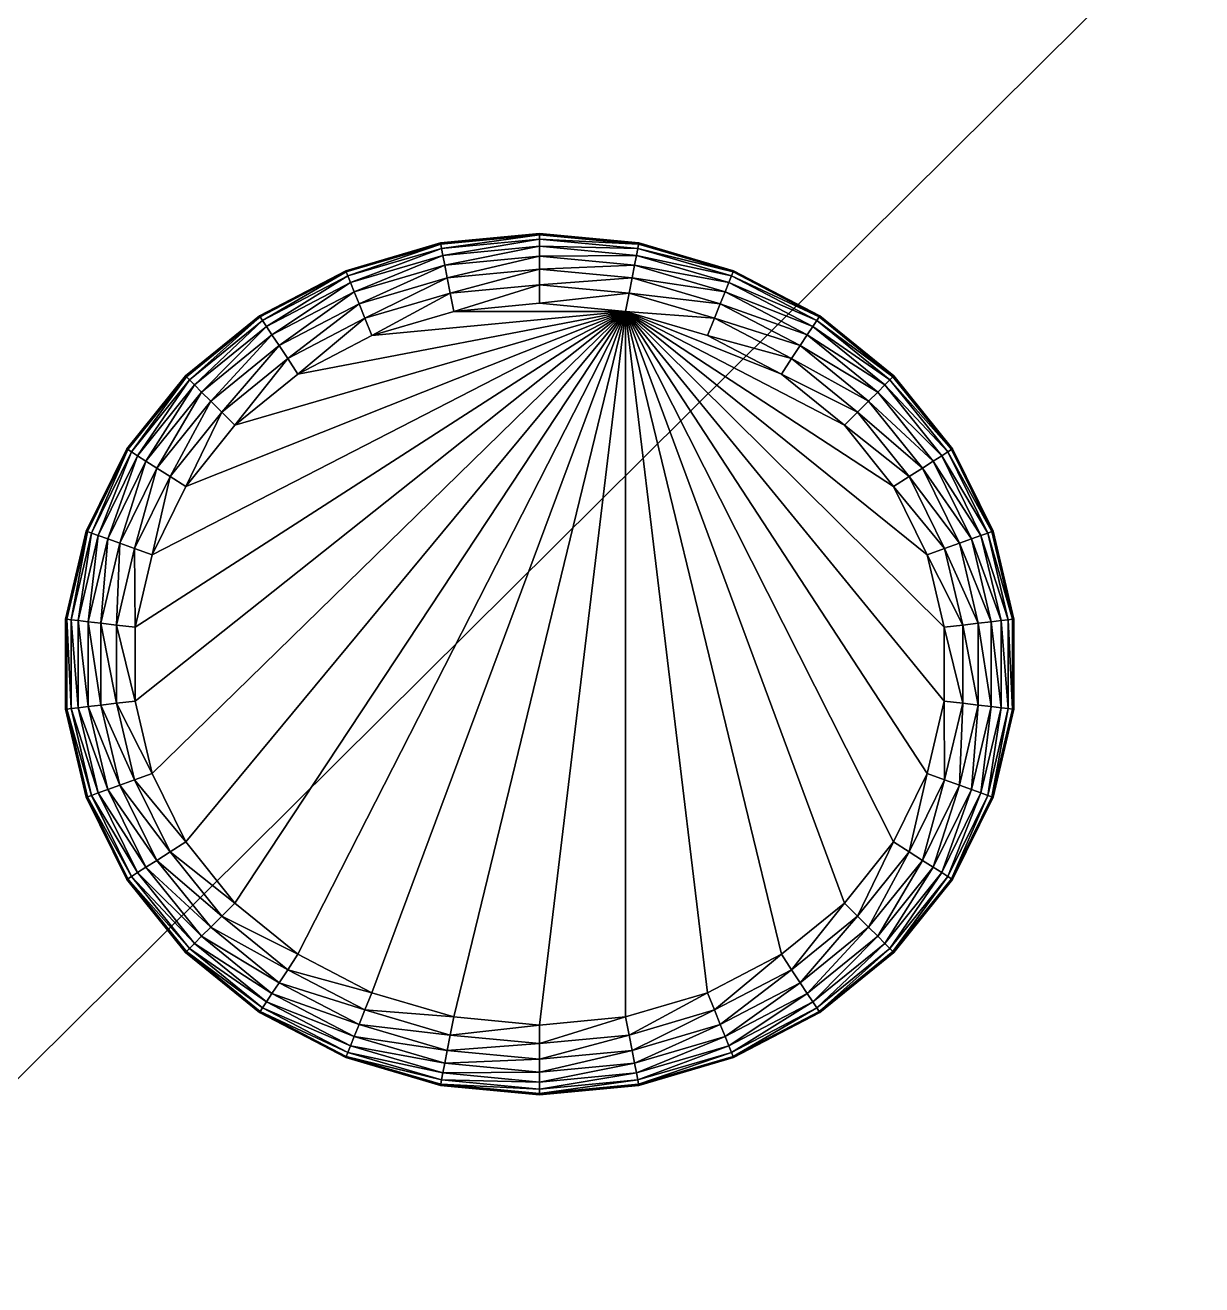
# Model space of a CAD drawing. Header units: millimetres. Extents: x -66 to 66, y -71 to 60.
# Drawn here: x -17.85 to 0, y -26.36 to -7.25 of the extents above; entities that cross this region are included whole.
import ezdxf

# ---------------------------------------------------------------- set-up
doc = ezdxf.new("R2010")
doc.units = ezdxf.units.MM
doc.layers.get('0').update_dxf_attribs({"color": 156})

msp = doc.modelspace()

# ---------------------------------------------------------------- meshes
at = {"color": 251}
mesh = msp.add_polyface(dxfattribs=at)
corners = [(66.031, 60.129, 20.5), (-66.031, 60.129, 20.5), (-65.684, -70.603, 20.5), (-21.478, 16.984, -19.403), (-21.478, 16.984, -15.154), (-21.792, 15.648, -15.154), (-21.792, 15.648, -19.403), (-21.792, 19.686, -19.403), (-21.792, 19.686, -15.154), (-21.478, 18.35, -15.154), (-22.407, 20.934, -19.403), (-21.499, 16.987, -19.683), (-21.812, 15.655, -19.683), (-21.812, 19.679, -19.683), (-21.478, 18.35, -19.403), (-21.499, 18.348, -19.683), (-22.425, 20.923, -19.683), (-21.874, 15.677, -19.92), (-22.425, 14.411, -19.683), (-21.976, 15.714, -20.114), (-22.48, 14.446, -19.92), (-21.564, 16.994, -19.92), (-21.672, 17.007, -20.114), (-21.823, 17.024, -20.265), (-22.119, 15.765, -20.265), (-22.016, 17.047, -20.373), (-22.302, 15.831, -20.373), (-22.253, 17.074, -20.437), (-21.672, 18.328, -20.114), (-21.564, 18.34, -19.92), (-21.823, 18.31, -20.265), (-22.016, 18.288, -20.373), (-22.253, 18.26, -20.437), (-21.874, 19.657, -19.92), (-21.976, 19.621, -20.114), (-22.119, 19.569, -20.265), (-22.302, 19.503, -20.373), (-22.48, 20.888, -19.92), (-22.572, 20.83, -20.114)]
mesh.append_faces([[corners[k] for k in face] for face in [(0, 1, 2)]], dxfattribs={"vtx1": -1, "vtx2": -1, "color": 251})
mesh.append_faces([[corners[k] for k in face] for face in [(3, 4, 5), (5, 6, 3), (7, 8, 9), (8, 7, 10), (11, 3, 6), (6, 12, 11), (13, 7, 14), (14, 15, 13), (7, 13, 16), (17, 12, 18), (19, 17, 20), (21, 11, 12), (12, 17, 21), (22, 21, 17), (17, 19, 22), (23, 22, 19), (19, 24, 23), (25, 23, 24), (24, 26, 25), (27, 25, 26), (28, 29, 21), (21, 22, 28), (30, 28, 22), (22, 23, 30), (31, 30, 23), (23, 25, 31), (32, 31, 25), (25, 27, 32), (33, 13, 15), (15, 29, 33), (34, 33, 29), (29, 28, 34), (35, 34, 28), (28, 30, 35), (36, 35, 30), (30, 31, 36), (13, 33, 37), (33, 34, 38)]], dxfattribs={"vtx2": -1, "color": 251})
mesh = msp.add_polyface(dxfattribs=at)
corners = [(15.994, -20.216, -19.403), (15.994, -20.216, -15.154), (15.105, -21.321, -15.154), (15.105, -21.321, -19.403), (66.031, 60.129, 20.5), (-65.684, -70.603, 20.5), (66.031, -70.293, 20.5), (24.277, -28.991, -19.403), (23.153, -29.905, -19.403), (23.153, -29.905, -15.154), (24.277, -28.991, -15.154), (23.153, -21.321, -19.403), (23.153, -21.321, -15.154), (22.265, -20.216, -15.154), (22.265, -20.216, -19.403), (24.277, -22.235, -19.403), (24.277, -22.235, -15.154), (23.169, -21.306, -19.683), (24.289, -22.217, -19.683), (15.09, -21.306, -19.683), (15.976, -20.204, -19.683), (24.574, -29.444, -20.373), (24.705, -29.643, -20.437), (23.706, -30.455, -20.437), (24.467, -29.281, -20.265), (23.537, -30.287, -20.373), (24.384, -29.154, -20.114), (23.399, -30.15, -20.265), (23.292, -30.043, -20.114), (24.324, -29.064, -19.92), (23.215, -29.967, -19.92), (24.289, -29.009, -19.683), (23.169, -29.921, -19.683), (23.215, -21.26, -19.92), (22.283, -20.204, -19.683), (23.292, -21.184, -20.114), (22.338, -20.169, -19.92), (23.399, -21.077, -20.265), (22.429, -20.111, -20.114), (23.537, -20.939, -20.373), (22.557, -20.029, -20.265), (24.324, -22.163, -19.92), (24.384, -22.072, -20.114), (24.467, -21.946, -20.265), (24.574, -21.783, -20.373), (24.705, -21.584, -20.437), (23.706, -20.771, -20.437), (23.906, -20.573, -20.459), (24.86, -21.349, -20.459)]
mesh.append_faces([[corners[k] for k in face] for face in [(4, 5, 6)]], dxfattribs={"vtx0": -1, "vtx1": -1, "color": 251})
mesh.append_faces([[corners[k] for k in face] for face in [(0, 1, 2), (2, 3, 0), (7, 8, 9), (9, 10, 7), (11, 12, 13), (13, 14, 11), (15, 16, 12), (12, 11, 15), (17, 11, 14), (18, 15, 11), (11, 17, 18), (3, 19, 20), (20, 0, 3), (21, 22, 23), (24, 21, 25), (26, 24, 27), (27, 28, 26), (29, 26, 28), (28, 30, 29), (31, 29, 30), (30, 32, 31), (7, 31, 32), (32, 8, 7), (33, 17, 34), (35, 33, 36), (37, 35, 38), (39, 37, 40), (41, 18, 17), (17, 33, 41), (42, 41, 33), (33, 35, 42), (43, 42, 35), (35, 37, 43), (44, 43, 37), (37, 39, 44), (45, 44, 39), (39, 46, 45), (46, 47, 48)]], dxfattribs={"vtx2": -1, "color": 251})
mesh = msp.add_polyface(dxfattribs=at)
corners = [(-22.407, -13.681, -19.403), (-22.407, -13.681, -15.154), (-21.792, -14.929, -15.154), (-21.792, -14.929, -19.403), (57.294, -44.84, -15.154), (-57.294, -44.84, -15.154), (-57.294, 60.129, -15.154), (-16.307, -13.681, -19.403), (-16.307, -13.681, -15.154), (-15.418, -12.576, -15.154), (-15.418, -12.576, -19.403), (-16.922, -14.929, -19.403), (-16.922, -14.929, -15.154), (-16.289, -13.693, -19.683), (-15.403, -12.591, -19.683), (-16.902, -14.937, -19.683), (-21.976, -14.995, -20.114), (-22.119, -15.046, -20.265), (-22.699, -13.868, -20.265), (-21.874, -14.959, -19.92), (-22.572, -13.786, -20.114), (-22.48, -13.728, -19.92), (-21.812, -14.937, -19.683), (-22.425, -13.693, -19.683), (-16.234, -13.728, -19.92), (-15.357, -12.637, -19.92), (-16.143, -13.786, -20.114), (-15.28, -12.713, -20.114), (-16.015, -13.868, -20.265), (-15.173, -12.82, -20.265), (-15.85, -13.973, -20.373), (-15.034, -12.958, -20.373), (-15.649, -14.101, -20.437), (-15.411, -14.252, -20.459), (-14.865, -13.126, -20.437), (-16.84, -14.959, -19.92), (-16.738, -14.995, -20.114), (-16.595, -15.046, -20.265), (-16.412, -15.112, -20.373), (-16.187, -15.193, -20.437), (-15.922, -15.288, -20.459)]
mesh.append_faces([[corners[k] for k in face] for face in [(0, 1, 2), (2, 3, 0), (4, 5, 6), (7, 8, 9), (9, 10, 7), (11, 12, 8), (8, 7, 11), (13, 7, 10), (10, 14, 13), (15, 11, 7), (7, 13, 15), (16, 17, 18), (19, 16, 20), (20, 21, 19), (22, 19, 21), (21, 23, 22), (3, 22, 23), (23, 0, 3), (24, 13, 14), (14, 25, 24), (26, 24, 25), (25, 27, 26), (28, 26, 27), (27, 29, 28), (30, 28, 29), (29, 31, 30), (32, 30, 31), (33, 32, 34), (35, 15, 13), (13, 24, 35), (36, 35, 24), (24, 26, 36), (37, 36, 26), (26, 28, 37), (38, 37, 28), (28, 30, 38), (39, 38, 30), (30, 32, 39), (32, 33, 40)]], dxfattribs={"vtx2": -1, "color": 251})
mesh = msp.add_polyface(dxfattribs=at)
corners = [(23.153, 30.769, -15.154), (23.153, 30.769, -19.403), (24.277, 29.855, -19.403), (22.265, 31.875, -15.154), (22.265, 31.875, -19.403), (23.153, 22.04, -19.403), (23.153, 22.04, -15.154), (24.277, 22.954, -15.154), (-57.294, 60.129, -15.154), (57.294, 60.129, -15.154), (57.294, -44.84, -15.154), (13.982, 22.954, -19.403), (13.982, 22.954, -15.154), (15.105, 22.04, -15.154), (15.105, 22.04, -19.403), (15.105, 30.769, -19.403), (15.105, 30.769, -15.154), (13.982, 29.855, -15.154), (13.982, 29.855, -19.403), (15.994, 31.875, -19.403), (13.97, 22.936, -19.683), (15.09, 22.024, -19.683), (15.09, 30.785, -19.683), (13.97, 29.873, -19.683), (15.976, 31.886, -19.683), (23.169, 30.785, -19.683), (23.215, 30.83, -19.92), (24.324, 29.928, -19.92), (24.289, 29.873, -19.683), (23.537, 31.151, -20.373), (23.399, 31.014, -20.265), (22.557, 32.061, -20.265), (23.292, 30.907, -20.114), (22.429, 31.979, -20.114), (22.338, 31.921, -19.92), (22.283, 31.886, -19.683), (23.169, 22.024, -19.683), (24.277, 22.954, -19.403), (13.934, 22.881, -19.92), (13.874, 22.791, -20.114), (15.044, 21.979, -19.92), (13.791, 22.664, -20.265), (14.967, 21.902, -20.114), (15.044, 30.83, -19.92), (13.934, 29.928, -19.92), (14.967, 30.907, -20.114), (13.874, 30.018, -20.114), (14.859, 31.014, -20.265), (13.791, 30.145, -20.265), (14.721, 31.151, -20.373), (14.552, 31.319, -20.437), (13.684, 30.308, -20.373), (14.352, 31.518, -20.459), (13.553, 30.507, -20.437), (15.921, 31.921, -19.92), (15.829, 31.979, -20.114), (15.701, 32.061, -20.265), (15.537, 32.166, -20.373)]
mesh.append_faces([[corners[k] for k in face] for face in [(0, 1, 2), (1, 0, 3), (3, 4, 1), (5, 6, 7), (8, 9, 10), (11, 12, 13), (13, 14, 11), (15, 16, 17), (17, 18, 15), (16, 15, 19), (20, 11, 14), (14, 21, 20), (22, 15, 18), (18, 23, 22), (15, 22, 24), (25, 26, 27), (1, 25, 28), (29, 30, 31), (30, 32, 33), (32, 26, 34), (26, 25, 35), (25, 1, 4), (36, 5, 37), (38, 20, 21), (39, 38, 40), (41, 39, 42), (43, 22, 23), (23, 44, 43), (45, 43, 44), (44, 46, 45), (47, 45, 46), (46, 48, 47), (49, 47, 48), (50, 49, 51), (52, 50, 53), (22, 43, 54), (43, 45, 55), (45, 47, 56), (47, 49, 57)]], dxfattribs={"vtx2": -1, "color": 251})
mesh = msp.add_polyface(dxfattribs=at)
corners = [(-7.102, -5.611, -19.403), (-7.102, -5.611, -15.154), (-8.54, -6.033, -15.154), (-8.54, -6.033, -19.403), (-10.044, -6.175, -15.154), (-10.044, -6.175, -19.403), (-8.54, -10.557, -19.403), (-8.54, -10.557, -15.154), (-7.102, -10.979, -15.154), (-7.102, -10.979, -19.403), (-10.044, -10.414, -19.403), (-10.044, -10.414, -15.154), (-8.544, -10.578, -19.683), (-7.111, -10.999, -19.683), (-10.044, -10.435, -19.683), (-8.577, -5.841, -20.114), (-8.606, -5.693, -20.265), (-7.232, -5.289, -20.265), (-7.175, -5.43, -20.114), (-8.557, -5.948, -19.92), (-7.135, -5.53, -19.92), (-8.544, -6.011, -19.683), (-7.111, -5.59, -19.683), (-10.044, -5.829, -20.265), (-10.044, -5.634, -20.373), (-8.643, -5.501, -20.373), (-10.044, -5.981, -20.114), (-10.044, -6.089, -19.92), (-10.044, -6.154, -19.683), (-8.557, -10.642, -19.92), (-8.577, -10.748, -20.114), (-7.135, -11.059, -19.92), (-10.044, -10.5, -19.92), (-10.044, -10.609, -20.114), (-10.044, -10.76, -20.265), (-8.606, -10.897, -20.265), (-10.044, -10.955, -20.373)]
mesh.append_faces([[corners[k] for k in face] for face in [(0, 1, 2), (2, 3, 0), (3, 2, 4), (4, 5, 3), (6, 7, 8), (8, 9, 6), (10, 11, 7), (7, 6, 10), (12, 6, 9), (9, 13, 12), (14, 10, 6), (6, 12, 14), (15, 16, 17), (17, 18, 15), (19, 15, 18), (18, 20, 19), (21, 19, 20), (20, 22, 21), (3, 21, 22), (22, 0, 3), (23, 24, 25), (25, 16, 23), (26, 23, 16), (16, 15, 26), (27, 26, 15), (15, 19, 27), (28, 27, 19), (19, 21, 28), (5, 28, 21), (21, 3, 5), (29, 12, 13), (30, 29, 31), (32, 14, 12), (12, 29, 32), (33, 32, 29), (29, 30, 33), (34, 33, 30), (30, 35, 34), (36, 34, 35)]], dxfattribs={"vtx2": -1, "color": 251})
mesh = msp.add_polyface(dxfattribs=at)
corners = [(-10.044, -6.175, -19.403), (-10.044, -6.175, -15.154), (-11.548, -6.033, -15.154), (-11.548, -6.033, -19.403), (-12.986, -5.611, -15.154), (-12.986, -5.611, -19.403), (-12.986, -10.979, -19.403), (-12.986, -10.979, -15.154), (-11.548, -10.557, -15.154), (-11.548, -10.557, -19.403), (-10.044, -10.414, -15.154), (-10.044, -10.414, -19.403), (-12.977, -10.999, -19.683), (-11.543, -10.578, -19.683), (-10.044, -10.435, -19.683), (-11.482, -5.693, -20.265), (-11.445, -5.501, -20.373), (-10.044, -5.634, -20.373), (-10.044, -5.829, -20.265), (-11.511, -5.841, -20.114), (-10.044, -5.981, -20.114), (-11.531, -5.948, -19.92), (-10.044, -6.089, -19.92), (-11.544, -6.011, -19.683), (-10.044, -6.154, -19.683), (-12.913, -5.43, -20.114), (-12.953, -5.53, -19.92), (-12.977, -5.59, -19.683), (-12.953, -11.059, -19.92), (-11.531, -10.642, -19.92), (-11.511, -10.748, -20.114), (-12.913, -11.16, -20.114), (-10.044, -10.5, -19.92), (-10.044, -10.609, -20.114), (-11.482, -10.897, -20.265), (-10.044, -10.76, -20.265), (-11.445, -11.088, -20.373)]
mesh.append_faces([[corners[k] for k in face] for face in [(0, 1, 2), (2, 3, 0), (3, 2, 4), (4, 5, 3), (6, 7, 8), (8, 9, 6), (9, 8, 10), (10, 11, 9), (12, 6, 9), (9, 13, 12), (13, 9, 11), (11, 14, 13), (15, 16, 17), (17, 18, 15), (19, 15, 18), (18, 20, 19), (21, 19, 20), (20, 22, 21), (23, 21, 22), (22, 24, 23), (3, 23, 24), (24, 0, 3), (15, 19, 25), (26, 25, 19), (19, 21, 26), (27, 26, 21), (21, 23, 27), (5, 27, 23), (23, 3, 5), (28, 12, 13), (13, 29, 28), (29, 30, 31), (29, 13, 14), (14, 32, 29), (30, 29, 32), (32, 33, 30), (34, 30, 33), (33, 35, 34), (36, 34, 35)]], dxfattribs={"vtx2": -1, "color": 251})
mesh = msp.add_polyface(dxfattribs=at)
corners = [(-14.295, -11.662, -19.403), (-14.295, -11.662, -15.154), (-12.986, -10.979, -15.154), (-12.986, -10.979, -19.403), (-15.418, -12.576, -19.403), (-15.418, -12.576, -15.154), (-8.741, -11.598, -20.459), (-13.712, -12.548, -20.459), (-12.589, -11.963, -20.459), (-11.347, -11.598, -20.459), (-14.283, -11.68, -19.683), (-12.977, -10.999, -19.683), (-15.403, -12.591, -19.683), (-12.913, -11.16, -20.114), (-12.953, -11.059, -19.92), (-11.531, -10.642, -19.92), (-12.856, -11.3, -20.265), (-11.511, -10.748, -20.114), (-11.482, -10.897, -20.265), (-12.783, -11.481, -20.373), (-11.445, -11.088, -20.373), (-12.694, -11.702, -20.437), (-11.4, -11.322, -20.437), (-14.247, -11.734, -19.92), (-14.188, -11.825, -20.114), (-14.104, -11.951, -20.265), (-13.997, -12.114, -20.373), (-13.866, -12.313, -20.437), (-15.357, -12.637, -19.92), (-15.28, -12.713, -20.114), (-15.173, -12.82, -20.265), (-10.044, -10.76, -20.265), (-10.044, -10.955, -20.373), (-10.044, -11.193, -20.437), (-10.044, -11.474, -20.459)]
mesh.append_faces([[corners[k] for k in face] for face in [(6, 7, 8), (6, 8, 9)]], dxfattribs={"vtx0": -1, "vtx2": -1, "color": 251})
mesh.append_faces([[corners[k] for k in face] for face in [(0, 1, 2), (2, 3, 0), (4, 5, 1), (1, 0, 4), (10, 0, 3), (3, 11, 10), (0, 10, 12), (13, 14, 15), (16, 13, 17), (17, 18, 16), (19, 16, 18), (18, 20, 19), (21, 19, 20), (20, 22, 21), (8, 21, 22), (22, 9, 8), (23, 10, 11), (11, 14, 23), (24, 23, 14), (14, 13, 24), (25, 24, 13), (13, 16, 25), (26, 25, 16), (16, 19, 26), (27, 26, 19), (19, 21, 27), (7, 27, 21), (21, 8, 7), (10, 23, 28), (23, 24, 29), (24, 25, 30), (31, 32, 20), (22, 20, 32), (32, 33, 22), (9, 22, 33), (33, 34, 9)]], dxfattribs={"vtx2": -1, "color": 251})
mesh = msp.add_polyface(dxfattribs=at)
corners = [(-5.793, -11.662, -19.403), (-5.793, -11.662, -15.154), (-4.669, -12.576, -15.154), (-4.669, -12.576, -19.403), (-7.102, -10.979, -19.403), (-7.102, -10.979, -15.154), (-8.741, -11.598, -20.459), (-7.499, -11.963, -20.459), (-6.376, -12.548, -20.459), (-11.347, -11.598, -20.459), (-10.044, -11.474, -20.459), (-5.805, -11.68, -19.683), (-7.111, -10.999, -19.683), (-5.841, -11.734, -19.92), (-4.685, -12.591, -19.683), (-5.9, -11.825, -20.114), (-4.731, -12.637, -19.92), (-5.984, -11.951, -20.265), (-4.808, -12.713, -20.114), (-7.135, -11.059, -19.92), (-7.175, -11.16, -20.114), (-7.232, -11.3, -20.265), (-7.305, -11.481, -20.373), (-6.091, -12.114, -20.373), (-7.394, -11.702, -20.437), (-6.222, -12.313, -20.437), (-8.557, -10.642, -19.92), (-8.577, -10.748, -20.114), (-8.606, -10.897, -20.265), (-8.643, -11.088, -20.373), (-8.688, -11.322, -20.437), (-10.044, -10.955, -20.373), (-10.044, -11.193, -20.437)]
mesh.append_faces([[corners[k] for k in face] for face in [(6, 9, 10)]], dxfattribs={"vtx0": -1, "color": 251})
mesh.append_faces([[corners[k] for k in face] for face in [(0, 1, 2), (2, 3, 0), (4, 5, 1), (1, 0, 4), (6, 7, 8), (11, 0, 3), (12, 4, 0), (0, 11, 12), (13, 11, 14), (15, 13, 16), (17, 15, 18), (19, 12, 11), (11, 13, 19), (20, 19, 13), (13, 15, 20), (21, 20, 15), (15, 17, 21), (22, 21, 17), (17, 23, 22), (24, 22, 23), (23, 25, 24), (7, 24, 25), (12, 19, 26), (19, 20, 27), (28, 27, 20), (20, 21, 28), (29, 28, 21), (21, 22, 29), (30, 29, 22), (22, 24, 30), (6, 30, 24), (24, 7, 6), (28, 29, 31), (32, 31, 29), (29, 30, 32), (10, 32, 30), (30, 6, 10)]], dxfattribs={"vtx2": -1, "color": 251})
mesh = msp.add_polyface(dxfattribs=at)
corners = [(-8.741, -11.598, -20.459), (-6.376, -12.548, -20.459), (-5.422, -13.325, -20.459), (-4.677, -14.252, -20.459), (-4.166, -15.288, -20.459), (-4.166, -18.609, -20.459), (-4.677, -19.645, -20.459), (-5.422, -20.573, -20.459), (-6.376, -21.349, -20.459), (-7.499, -21.934, -20.459), (-8.741, -22.299, -20.459), (-10.044, -22.423, -20.459), (-11.347, -22.299, -20.459), (-12.589, -21.934, -20.459), (-13.712, -21.349, -20.459), (-14.666, -20.573, -20.459), (-15.411, -19.645, -20.459), (-15.922, -18.609, -20.459), (-16.181, -17.509, -20.459), (-16.181, -16.388, -20.459), (-15.922, -15.288, -20.459), (-15.411, -14.252, -20.459), (-14.666, -13.325, -20.459), (-13.712, -12.548, -20.459), (-15.403, -12.591, -19.683), (-15.418, -12.576, -19.403), (-14.295, -11.662, -19.403), (-15.357, -12.637, -19.92), (-14.283, -11.68, -19.683), (-15.28, -12.713, -20.114), (-14.247, -11.734, -19.92), (-15.173, -12.82, -20.265), (-14.188, -11.825, -20.114), (-15.034, -12.958, -20.373), (-14.104, -11.951, -20.265), (-13.997, -12.114, -20.373), (-14.865, -13.126, -20.437), (-13.866, -12.313, -20.437), (-15.649, -14.101, -20.437), (-14.865, -20.771, -20.437), (-15.649, -19.796, -20.437), (-6.222, -12.313, -20.437), (-6.091, -12.114, -20.373), (-5.054, -12.958, -20.373), (-5.223, -13.126, -20.437), (-7.499, -11.963, -20.459)]
mesh.append_faces([[corners[k] for k in face] for face in [(0, 1, 2), (0, 2, 3), (0, 3, 4), (0, 5, 6), (0, 6, 7), (0, 7, 8), (0, 8, 9), (0, 9, 10), (0, 10, 11), (0, 11, 12), (0, 12, 13), (0, 13, 14), (0, 14, 15), (0, 15, 16), (0, 16, 17), (0, 17, 18), (0, 18, 19), (0, 19, 20), (0, 20, 21), (0, 21, 22), (0, 22, 23)]], dxfattribs={"vtx0": -1, "vtx2": -1, "color": 251})
mesh.append_faces([[corners[k] for k in face] for face in [(24, 25, 26), (27, 24, 28), (29, 27, 30), (31, 29, 32), (33, 31, 34), (34, 35, 33), (36, 33, 35), (35, 37, 36), (22, 36, 37), (37, 23, 22), (33, 36, 38), (36, 22, 21), (15, 39, 40), (40, 16, 15), (41, 42, 43), (1, 41, 44), (41, 1, 45)]], dxfattribs={"vtx2": -1, "color": 251})
mesh = msp.add_polyface(dxfattribs=at)
corners = [(-4.669, -12.576, -19.403), (-4.669, -12.576, -15.154), (-3.781, -13.681, -15.154), (-8.741, -11.598, -20.459), (-4.166, -15.288, -20.459), (-3.907, -16.388, -20.459), (-3.907, -17.509, -20.459), (-4.166, -18.609, -20.459), (-4.685, -12.591, -19.683), (-3.781, -13.681, -19.403), (-5.805, -11.68, -19.683), (-3.945, -20.111, -20.114), (-3.854, -20.169, -19.92), (-4.731, -21.26, -19.92), (-4.073, -20.029, -20.265), (-4.808, -21.184, -20.114), (-4.238, -19.925, -20.373), (-4.915, -21.077, -20.265), (-4.439, -19.796, -20.437), (-5.054, -20.939, -20.373), (-5.223, -20.771, -20.437), (-4.677, -19.645, -20.459), (-5.422, -20.573, -20.459), (-3.901, -18.704, -20.437), (-4.439, -14.101, -20.437), (-4.238, -13.973, -20.373), (-3.676, -15.112, -20.373), (-4.677, -14.252, -20.459), (-3.901, -15.193, -20.437), (-4.731, -12.637, -19.92), (-3.799, -13.693, -19.683), (-3.854, -13.728, -19.92), (-4.808, -12.713, -20.114), (-3.945, -13.786, -20.114), (-4.915, -12.82, -20.265), (-4.073, -13.868, -20.265), (-5.054, -12.958, -20.373), (-5.223, -13.126, -20.437), (-5.422, -13.325, -20.459), (-5.841, -11.734, -19.92), (-5.9, -11.825, -20.114), (-5.984, -11.951, -20.265), (-6.091, -12.114, -20.373), (-6.222, -12.313, -20.437), (-6.376, -12.548, -20.459)]
mesh.append_faces([[corners[k] for k in face] for face in [(3, 4, 5), (3, 5, 6), (3, 6, 7)]], dxfattribs={"vtx0": -1, "vtx2": -1, "color": 251})
mesh.append_faces([[corners[k] for k in face] for face in [(0, 1, 2), (8, 0, 9), (0, 8, 10), (11, 12, 13), (14, 11, 15), (16, 14, 17), (18, 16, 19), (19, 20, 18), (21, 18, 20), (20, 22, 21), (16, 18, 23), (7, 23, 18), (18, 21, 7), (24, 25, 26), (27, 24, 28), (28, 4, 27), (29, 8, 30), (30, 31, 29), (32, 29, 31), (31, 33, 32), (34, 32, 33), (33, 35, 34), (36, 34, 35), (35, 25, 36), (37, 36, 25), (25, 24, 37), (38, 37, 24), (24, 27, 38), (8, 29, 39), (29, 32, 40), (32, 34, 41), (42, 41, 34), (34, 36, 42), (36, 37, 43), (37, 38, 44)]], dxfattribs={"vtx2": -1, "color": 251})
mesh = msp.add_polyface(dxfattribs=at)
corners = [(-2.852, -16.265, -19.403), (-2.852, -16.265, -15.154), (-2.852, -17.632, -15.154), (-3.166, -14.929, -19.403), (-3.166, -14.929, -15.154), (-3.781, -13.681, -19.403), (-3.781, -13.681, -15.154), (-4.669, -12.576, -19.403), (-2.873, -16.268, -19.683), (-2.852, -17.632, -19.403), (-3.186, -14.937, -19.683), (-3.799, -13.693, -19.683), (-4.685, -12.591, -19.683), (-2.938, -16.276, -19.92), (-2.873, -17.629, -19.683), (-3.045, -16.288, -20.114), (-2.938, -17.622, -19.92), (-3.196, -16.306, -20.265), (-3.045, -17.609, -20.114), (-3.39, -16.328, -20.373), (-3.196, -17.592, -20.265), (-3.627, -16.356, -20.437), (-3.39, -17.569, -20.373), (-3.907, -16.388, -20.459), (-3.627, -17.542, -20.437), (-3.248, -14.959, -19.92), (-3.35, -14.995, -20.114), (-3.492, -15.046, -20.265), (-3.676, -15.112, -20.373), (-3.901, -15.193, -20.437), (-4.166, -15.288, -20.459), (-3.854, -13.728, -19.92), (-3.945, -13.786, -20.114), (-4.073, -13.868, -20.265), (-4.238, -13.973, -20.373), (-4.439, -14.101, -20.437)]
mesh.append_faces([[corners[k] for k in face] for face in [(0, 1, 2), (3, 4, 1), (1, 0, 3), (5, 6, 4), (4, 3, 5), (6, 5, 7), (8, 0, 9), (10, 3, 0), (0, 8, 10), (11, 5, 3), (3, 10, 11), (5, 11, 12), (13, 8, 14), (15, 13, 16), (17, 15, 18), (19, 17, 20), (21, 19, 22), (23, 21, 24), (25, 10, 8), (8, 13, 25), (26, 25, 13), (13, 15, 26), (27, 26, 15), (15, 17, 27), (28, 27, 17), (17, 19, 28), (29, 28, 19), (19, 21, 29), (30, 29, 21), (21, 23, 30), (31, 11, 10), (10, 25, 31), (32, 31, 25), (25, 26, 32), (33, 32, 26), (26, 27, 33), (34, 33, 27), (27, 28, 34), (28, 29, 35)]], dxfattribs={"vtx2": -1, "color": 251})
mesh = msp.add_polyface(dxfattribs=at)
corners = [(-16.307, -20.216, -19.403), (-16.307, -20.216, -15.154), (-16.922, -18.968, -15.154), (-16.922, -18.968, -19.403), (-16.289, -20.204, -19.683), (-16.902, -18.961, -19.683), (-15.922, -15.288, -20.459), (-16.187, -15.193, -20.437), (-15.649, -14.101, -20.437), (-16.698, -16.328, -20.373), (-16.892, -16.306, -20.265), (-16.595, -15.046, -20.265), (-16.412, -15.112, -20.373), (-16.461, -16.356, -20.437), (-16.181, -16.388, -20.459), (-16.461, -17.542, -20.437), (-16.698, -17.569, -20.373), (-16.181, -17.509, -20.459), (-16.412, -18.785, -20.373), (-16.595, -18.851, -20.265), (-16.892, -17.592, -20.265), (-16.187, -18.704, -20.437), (-15.922, -18.609, -20.459), (-16.234, -20.169, -19.92), (-16.84, -18.939, -19.92), (-16.143, -20.111, -20.114), (-16.738, -18.902, -20.114), (-16.015, -20.029, -20.265), (-15.85, -19.925, -20.373), (-15.649, -19.796, -20.437), (-15.411, -19.645, -20.459), (-15.357, -21.26, -19.92), (-15.28, -21.184, -20.114), (-15.173, -21.077, -20.265), (-15.034, -20.939, -20.373), (-14.865, -20.771, -20.437)]
mesh.append_faces([[corners[k] for k in face] for face in [(0, 1, 2), (2, 3, 0), (4, 0, 3), (3, 5, 4), (6, 7, 8), (9, 10, 11), (11, 12, 9), (13, 9, 12), (12, 7, 13), (14, 13, 7), (7, 6, 14), (15, 16, 9), (9, 13, 15), (17, 15, 13), (13, 14, 17), (18, 19, 20), (20, 16, 18), (21, 18, 16), (16, 15, 21), (22, 21, 15), (15, 17, 22), (23, 4, 5), (5, 24, 23), (25, 23, 24), (24, 26, 25), (27, 25, 26), (26, 19, 27), (28, 27, 19), (19, 18, 28), (29, 28, 18), (18, 21, 29), (30, 29, 21), (21, 22, 30), (4, 23, 31), (23, 25, 32), (25, 27, 33), (27, 28, 34), (35, 34, 28), (28, 29, 35)]], dxfattribs={"vtx2": -1, "color": 251})
mesh = msp.add_polyface(dxfattribs=at)
corners = [(-21.478, -16.265, -19.403), (-21.478, -16.265, -15.154), (-21.478, -17.632, -15.154), (-21.478, -17.632, -19.403), (-17.236, -16.265, -19.403), (-17.236, -16.265, -15.154), (-16.922, -14.929, -15.154), (-16.922, -14.929, -19.403), (-17.236, -17.632, -19.403), (-17.236, -17.632, -15.154), (-16.922, -18.968, -19.403), (-16.922, -18.968, -15.154), (-17.215, -16.268, -19.683), (-16.902, -14.937, -19.683), (-17.215, -17.629, -19.683), (-16.902, -18.961, -19.683), (-21.499, -17.629, -19.683), (-21.564, -17.622, -19.92), (-21.564, -16.276, -19.92), (-21.499, -16.268, -19.683), (-17.15, -16.276, -19.92), (-16.84, -14.959, -19.92), (-17.042, -16.288, -20.114), (-16.738, -14.995, -20.114), (-16.892, -16.306, -20.265), (-16.595, -15.046, -20.265), (-17.15, -17.622, -19.92), (-17.042, -17.609, -20.114), (-16.892, -17.592, -20.265), (-16.698, -17.569, -20.373), (-16.698, -16.328, -20.373), (-16.84, -18.939, -19.92), (-16.738, -18.902, -20.114), (-16.595, -18.851, -20.265)]
mesh.append_faces([[corners[k] for k in face] for face in [(0, 1, 2), (2, 3, 0), (4, 5, 6), (6, 7, 4), (8, 9, 5), (5, 4, 8), (10, 11, 9), (9, 8, 10), (12, 4, 7), (7, 13, 12), (14, 8, 4), (4, 12, 14), (15, 10, 8), (8, 14, 15), (16, 17, 18), (18, 19, 16), (3, 16, 19), (19, 0, 3), (20, 12, 13), (13, 21, 20), (22, 20, 21), (21, 23, 22), (24, 22, 23), (23, 25, 24), (26, 14, 12), (12, 20, 26), (27, 26, 20), (20, 22, 27), (28, 27, 22), (22, 24, 28), (29, 28, 24), (24, 30, 29), (31, 15, 14), (14, 26, 31), (32, 31, 26), (26, 27, 32), (33, 32, 27), (27, 28, 33)]], dxfattribs={"vtx2": -1, "color": 251})
mesh = msp.add_polyface(dxfattribs=at)
corners = [(-3.166, -18.968, -19.403), (-3.166, -18.968, -15.154), (-3.781, -20.216, -15.154), (-3.781, -20.216, -19.403), (-2.852, -17.632, -19.403), (-2.852, -17.632, -15.154), (-2.852, -16.265, -19.403), (-3.186, -18.961, -19.683), (-3.799, -20.204, -19.683), (-2.873, -17.629, -19.683), (-2.873, -16.268, -19.683), (-3.854, -20.169, -19.92), (-4.685, -21.306, -19.683), (-3.248, -18.939, -19.92), (-3.35, -18.902, -20.114), (-3.945, -20.111, -20.114), (-3.492, -18.851, -20.265), (-4.073, -20.029, -20.265), (-3.676, -18.785, -20.373), (-4.238, -19.925, -20.373), (-3.901, -18.704, -20.437), (-2.938, -17.622, -19.92), (-3.045, -17.609, -20.114), (-3.196, -17.592, -20.265), (-3.39, -17.569, -20.373), (-3.627, -17.542, -20.437), (-3.907, -17.509, -20.459), (-4.166, -18.609, -20.459), (-2.938, -16.276, -19.92), (-3.045, -16.288, -20.114), (-3.196, -16.306, -20.265), (-3.39, -16.328, -20.373), (-3.627, -16.356, -20.437), (-3.907, -16.388, -20.459)]
mesh.append_faces([[corners[k] for k in face] for face in [(0, 1, 2), (2, 3, 0), (4, 5, 1), (1, 0, 4), (5, 4, 6), (7, 0, 3), (3, 8, 7), (9, 4, 0), (0, 7, 9), (4, 9, 10), (11, 8, 12), (13, 7, 8), (8, 11, 13), (14, 13, 11), (11, 15, 14), (16, 14, 15), (15, 17, 16), (18, 16, 17), (17, 19, 18), (20, 18, 19), (21, 9, 7), (7, 13, 21), (22, 21, 13), (13, 14, 22), (23, 22, 14), (14, 16, 23), (24, 23, 16), (16, 18, 24), (25, 24, 18), (18, 20, 25), (26, 25, 20), (20, 27, 26), (9, 21, 28), (21, 22, 29), (22, 23, 30), (23, 24, 31), (24, 25, 32), (25, 26, 33)]], dxfattribs={"vtx2": -1, "color": 251})
mesh = msp.add_polyface(dxfattribs=at)
corners = [(-22.407, -20.216, -19.403), (-22.407, -20.216, -15.154), (-23.296, -21.321, -15.154), (-23.296, -21.321, -19.403), (-24.419, -22.235, -15.154), (-24.419, -22.235, -19.403), (-25.729, -22.918, -15.154), (-24.419, -28.991, -19.403), (-24.419, -28.991, -15.154), (-23.296, -29.905, -15.154), (-23.296, -29.905, -19.403), (-25.729, -28.308, -19.403), (-15.418, -21.321, -19.403), (-15.418, -21.321, -15.154), (-16.307, -20.216, -15.154), (-16.307, -20.216, -19.403), (-24.848, -21.584, -20.437), (-25.003, -21.349, -20.459), (-24.049, -20.573, -20.459), (-23.849, -20.771, -20.437), (-24.431, -29.009, -19.683), (-23.311, -29.921, -19.683), (-15.403, -21.306, -19.683), (-16.289, -20.204, -19.683), (-23.542, -21.077, -20.265), (-23.68, -20.939, -20.373), (-22.864, -19.925, -20.373), (-23.434, -21.184, -20.114), (-22.699, -20.029, -20.265), (-23.357, -21.26, -19.92), (-22.572, -20.111, -20.114), (-23.311, -21.306, -19.683), (-22.48, -20.169, -19.92), (-22.425, -20.204, -19.683), (-24.717, -21.783, -20.373), (-24.61, -21.946, -20.265), (-24.526, -22.072, -20.114), (-24.467, -22.163, -19.92), (-24.431, -22.217, -19.683), (-24.467, -29.064, -19.92), (-23.357, -29.967, -19.92), (-24.526, -29.154, -20.114), (-24.61, -29.281, -20.265), (-23.434, -30.043, -20.114), (-24.717, -29.444, -20.373), (-23.542, -30.15, -20.265)]
mesh.append_faces([[corners[k] for k in face] for face in [(0, 1, 2), (2, 3, 0), (3, 2, 4), (4, 5, 3), (5, 4, 6), (7, 8, 9), (9, 10, 7), (8, 7, 11), (12, 13, 14), (14, 15, 12), (16, 17, 18), (18, 19, 16), (20, 7, 10), (10, 21, 20), (22, 12, 15), (15, 23, 22), (24, 25, 26), (27, 24, 28), (29, 27, 30), (31, 29, 32), (3, 31, 33), (33, 0, 3), (34, 16, 19), (19, 25, 34), (35, 34, 25), (25, 24, 35), (36, 35, 24), (24, 27, 36), (37, 36, 27), (27, 29, 37), (38, 37, 29), (29, 31, 38), (5, 38, 31), (31, 3, 5), (39, 20, 21), (21, 40, 39), (41, 39, 40), (42, 41, 43), (44, 42, 45)]], dxfattribs={"vtx2": -1, "color": 251})
mesh = msp.add_polyface(dxfattribs=at)
corners = [(-14.295, -22.235, -19.403), (-14.295, -22.235, -15.154), (-15.418, -21.321, -15.154), (-15.418, -21.321, -19.403), (-12.986, -22.918, -19.403), (-14.283, -22.217, -19.683), (-15.403, -21.306, -19.683), (-12.977, -22.898, -19.683), (-15.357, -21.26, -19.92), (-16.289, -20.204, -19.683), (-15.28, -21.184, -20.114), (-16.234, -20.169, -19.92), (-15.173, -21.077, -20.265), (-16.143, -20.111, -20.114), (-15.034, -20.939, -20.373), (-16.015, -20.029, -20.265), (-14.247, -22.163, -19.92), (-14.188, -22.072, -20.114), (-14.104, -21.946, -20.265), (-13.997, -21.783, -20.373), (-13.866, -21.584, -20.437), (-14.865, -20.771, -20.437), (-13.712, -21.349, -20.459), (-14.666, -20.573, -20.459), (-12.953, -22.838, -19.92), (-12.913, -22.738, -20.114), (-12.856, -22.597, -20.265), (-12.783, -22.416, -20.373), (-12.694, -22.195, -20.437), (-12.589, -21.934, -20.459), (-11.4, -22.575, -20.437), (-11.347, -22.299, -20.459), (-10.044, -22.423, -20.459), (-10.044, -22.704, -20.437), (-8.741, -22.299, -20.459)]
mesh.append_faces([[corners[k] for k in face] for face in [(0, 1, 2), (2, 3, 0), (1, 0, 4), (5, 0, 3), (3, 6, 5), (0, 5, 7), (8, 6, 9), (10, 8, 11), (12, 10, 13), (14, 12, 15), (16, 5, 6), (6, 8, 16), (17, 16, 8), (8, 10, 17), (18, 17, 10), (10, 12, 18), (19, 18, 12), (12, 14, 19), (20, 19, 14), (14, 21, 20), (22, 20, 21), (21, 23, 22), (5, 16, 24), (25, 24, 16), (16, 17, 25), (26, 25, 17), (17, 18, 26), (27, 26, 18), (18, 19, 27), (28, 27, 19), (19, 20, 28), (29, 28, 20), (20, 22, 29), (27, 28, 30), (31, 30, 28), (28, 29, 31), (32, 33, 30), (30, 31, 32), (33, 32, 34)]], dxfattribs={"vtx2": -1, "color": 251})
mesh = msp.add_polyface(dxfattribs=at)
corners = [(-5.793, -22.235, -19.403), (-5.793, -22.235, -15.154), (-7.102, -22.918, -15.154), (-4.669, -21.321, -19.403), (-4.669, -21.321, -15.154), (-3.781, -20.216, -19.403), (-3.781, -20.216, -15.154), (-5.805, -22.217, -19.683), (-7.102, -22.918, -19.403), (-4.685, -21.306, -19.683), (-3.799, -20.204, -19.683), (-7.394, -22.195, -20.437), (-7.305, -22.416, -20.373), (-8.643, -22.809, -20.373), (-7.499, -21.934, -20.459), (-8.688, -22.575, -20.437), (-8.741, -22.299, -20.459), (-5.841, -22.163, -19.92), (-7.111, -22.898, -19.683), (-5.9, -22.072, -20.114), (-7.135, -22.838, -19.92), (-5.984, -21.946, -20.265), (-7.175, -22.738, -20.114), (-7.232, -22.597, -20.265), (-6.091, -21.783, -20.373), (-6.222, -21.584, -20.437), (-6.376, -21.349, -20.459), (-4.731, -21.26, -19.92), (-4.808, -21.184, -20.114), (-4.915, -21.077, -20.265), (-5.054, -20.939, -20.373), (-5.223, -20.771, -20.437), (-5.422, -20.573, -20.459), (-3.854, -20.169, -19.92), (-3.945, -20.111, -20.114), (-4.073, -20.029, -20.265), (-4.238, -19.925, -20.373)]
mesh.append_faces([[corners[k] for k in face] for face in [(0, 1, 2), (3, 4, 1), (1, 0, 3), (5, 6, 4), (4, 3, 5), (7, 0, 8), (9, 3, 0), (0, 7, 9), (10, 5, 3), (3, 9, 10), (11, 12, 13), (14, 11, 15), (15, 16, 14), (17, 7, 18), (19, 17, 20), (21, 19, 22), (22, 23, 21), (24, 21, 23), (23, 12, 24), (25, 24, 12), (12, 11, 25), (26, 25, 11), (11, 14, 26), (27, 9, 7), (7, 17, 27), (28, 27, 17), (17, 19, 28), (29, 28, 19), (19, 21, 29), (30, 29, 21), (21, 24, 30), (31, 30, 24), (24, 25, 31), (32, 31, 25), (25, 26, 32), (9, 27, 33), (27, 28, 34), (28, 29, 35), (29, 30, 36)]], dxfattribs={"vtx2": -1, "color": 251})
mesh = msp.add_polyface(dxfattribs=at)
corners = [(-10.044, -27.743, -19.403), (-10.044, -27.743, -15.154), (-8.54, -27.886, -15.154), (-8.54, -27.886, -19.403), (-7.102, -28.308, -15.154), (-8.54, -23.341, -19.403), (-8.54, -23.341, -15.154), (-10.044, -23.483, -15.154), (-10.044, -23.483, -19.403), (-7.102, -22.918, -19.403), (-7.102, -22.918, -15.154), (-5.793, -22.235, -19.403), (-8.544, -23.319, -19.683), (-10.044, -23.462, -19.683), (-7.111, -22.898, -19.683), (-5.805, -22.217, -19.683), (-8.557, -27.971, -19.92), (-8.577, -28.077, -20.114), (-10.044, -27.938, -20.114), (-10.044, -27.83, -19.92), (-8.544, -27.907, -19.683), (-10.044, -27.765, -19.683), (-8.557, -23.255, -19.92), (-10.044, -23.397, -19.92), (-8.577, -23.149, -20.114), (-10.044, -23.289, -20.114), (-8.606, -23, -20.265), (-8.643, -22.809, -20.373), (-10.044, -23.137, -20.265), (-8.688, -22.575, -20.437), (-10.044, -22.942, -20.373), (-8.741, -22.299, -20.459), (-10.044, -22.704, -20.437), (-7.135, -22.838, -19.92), (-7.175, -22.738, -20.114), (-7.232, -22.597, -20.265), (-7.305, -22.416, -20.373), (-7.394, -22.195, -20.437), (-5.841, -22.163, -19.92), (-5.9, -22.072, -20.114)]
mesh.append_faces([[corners[k] for k in face] for face in [(0, 1, 2), (2, 3, 0), (3, 2, 4), (5, 6, 7), (7, 8, 5), (9, 10, 6), (6, 5, 9), (10, 9, 11), (12, 5, 8), (8, 13, 12), (14, 9, 5), (5, 12, 14), (9, 14, 15), (16, 17, 18), (18, 19, 16), (20, 16, 19), (19, 21, 20), (3, 20, 21), (21, 0, 3), (22, 12, 13), (13, 23, 22), (24, 22, 23), (23, 25, 24), (26, 24, 25), (27, 26, 28), (29, 27, 30), (31, 29, 32), (33, 14, 12), (12, 22, 33), (34, 33, 22), (22, 24, 34), (35, 34, 24), (24, 26, 35), (36, 35, 26), (26, 27, 36), (27, 29, 37), (14, 33, 38), (33, 34, 39)]], dxfattribs={"vtx2": -1, "color": 251})
mesh = msp.add_polyface(dxfattribs=at)
corners = [(-11.548, -27.886, -19.403), (-11.548, -27.886, -15.154), (-10.044, -27.743, -15.154), (-10.044, -27.743, -19.403), (-12.986, -22.918, -19.403), (-12.986, -22.918, -15.154), (-14.295, -22.235, -15.154), (-11.548, -23.341, -19.403), (-11.548, -23.341, -15.154), (-10.044, -23.483, -19.403), (-10.044, -23.483, -15.154), (-12.977, -22.898, -19.683), (-14.295, -22.235, -19.403), (-11.543, -23.319, -19.683), (-10.044, -23.462, -19.683), (-10.044, -27.765, -19.683), (-10.044, -27.83, -19.92), (-11.531, -27.971, -19.92), (-11.543, -27.907, -19.683), (-12.953, -22.838, -19.92), (-14.283, -22.217, -19.683), (-11.531, -23.255, -19.92), (-11.511, -23.149, -20.114), (-12.913, -22.738, -20.114), (-11.482, -23, -20.265), (-12.856, -22.597, -20.265), (-11.445, -22.809, -20.373), (-12.783, -22.416, -20.373), (-11.4, -22.575, -20.437), (-10.044, -23.397, -19.92), (-10.044, -23.289, -20.114), (-10.044, -23.137, -20.265), (-10.044, -22.942, -20.373), (-10.044, -22.704, -20.437), (-8.606, -23, -20.265), (-8.643, -22.809, -20.373), (-8.688, -22.575, -20.437)]
mesh.append_faces([[corners[k] for k in face] for face in [(0, 1, 2), (2, 3, 0), (4, 5, 6), (7, 8, 5), (5, 4, 7), (9, 10, 8), (8, 7, 9), (11, 4, 12), (13, 7, 4), (4, 11, 13), (14, 9, 7), (7, 13, 14), (15, 16, 17), (3, 15, 18), (18, 0, 3), (19, 11, 20), (21, 13, 11), (11, 19, 21), (22, 21, 19), (19, 23, 22), (24, 22, 23), (23, 25, 24), (26, 24, 25), (25, 27, 26), (28, 26, 27), (29, 14, 13), (13, 21, 29), (30, 29, 21), (21, 22, 30), (31, 30, 22), (22, 24, 31), (32, 31, 24), (24, 26, 32), (33, 32, 26), (26, 28, 33), (30, 31, 34), (31, 32, 35), (32, 33, 36)]], dxfattribs={"vtx2": -1, "color": 251})

doc.saveas('drawing.dxf')
